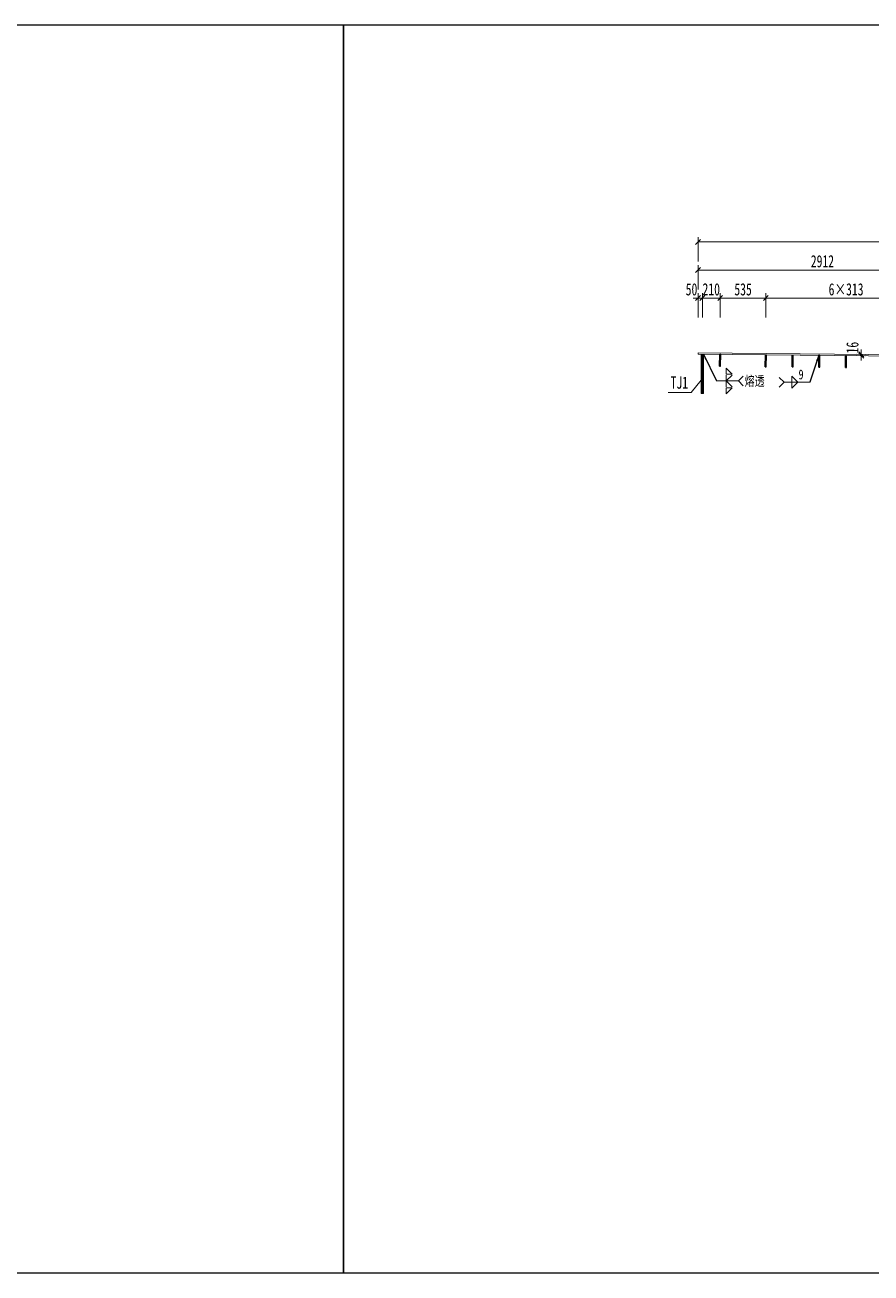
# Model space of a CAD drawing. Header units: millimetres. Extents: x 44597 to 300567, y -113054 to 73044.
# Drawn here: x 153835 to 163742, y -102091 to -87474 of the extents above; entities that cross this region are included whole.
import ezdxf
from ezdxf.enums import TextEntityAlignment as Align

# ---------------------------------------------------------------- set-up
doc = ezdxf.new("R2010")
doc.units = ezdxf.units.MM
doc.layers.get('Defpoints').update_dxf_attribs({"color": 8})
for name, color, linetype, lineweight in [('Dim', 4, 'Continuous', 15), ('文字', 7, 'Continuous', 15), ('细实线', 4, 'Continuous', 15), ('钢板粗线', 1, 'Continuous', 25), ('钢板细线', 6, 'Continuous', 15)]:
    doc.layers.add(name, color=color, linetype=linetype, lineweight=lineweight)
doc.layers.add('Text', color=4, linetype='Continuous')
doc.styles.add('111', font='', dxfattribs={"width": 0.7})
doc.styles.add('BM_Dim', font='', dxfattribs={"width": 0.85})
doc.styles.add('SMEDI', font='', dxfattribs={"width": 0.75})
doc.styles.get("Standard").update_dxf_attribs({"font": ''})
doc.styles.get('111').set_extended_font_data('仿宋_GB2312')
doc.styles.get('BM_Dim').set_extended_font_data('仿宋_GB2312')
doc.styles.get('SMEDI').set_extended_font_data('仿宋_GB2312')
doc.styles.get('Standard').set_extended_font_data('仿宋_GB2312')
doc.dimstyles.new('200', dxfattribs={"dimscale": 0, "dimtxt": 2.5, "dimasz": 1, "dimexe": 1, "dimexo": 1, "dimgap": 0.6, "dimtad": 1, "dimdec": 0, "dimdsep": 46, "dimtxsty": '111', "dimblk": 'OBLIQUE', "dimcen": 0, "dimclrd": 4, "dimclre": 4, "dimclrt": 4, "dimadec": 1, "dimazin": 2, "dimtfac": 1, "dimtdec": 0, "dimtix": 1, "dimtmove": 2, "dimatfit": 3, "dimfxl": 4, "dimfxlon": 1, "dimtolj": 1, "dimlwd": -1, "dimlwe": -1, "dimarcsym": 0})
doc.dimstyles.new('MSteel_1.0_1.0', dxfattribs={"dimtxt": 3, "dimasz": 1.2, "dimexe": 1, "dimexo": 1, "dimgap": 1, "dimtad": 3, "dimtoh": 1, "dimdec": 0, "dimzin": 0, "dimdsep": 46, "dimtxsty": 'Standard', "dimblk": 'ARCHTICK', "dimcen": 0.09, "dimclrd": 3, "dimclre": 3, "dimadec": 0, "dimazin": 0, "dimtfac": 1, "dimtdec": 4, "dimtofl": 0, "dimtmove": 0, "dimatfit": 3, "dimfxl": 1, "dimtolj": 1, "dimtzin": 0, "dimarcsym": 0})

# ---------------------------------------------------------------- blocks, each defined once
blk = doc.blocks.new('_Oblique')
at = {"color": 0, "linetype": 'ByBlock', "lineweight": -2}
blk.add_line((-0.5, -0.5), (0.5, 0.5), dxfattribs=at)
blk = doc.blocks.new('*D3169')
at = {"layer": 'Defpoints', "color": 0, "transparency": 16777216}
for p in [(164629, -90344), (161717, -90759), (164629, -91342)]:
    blk.add_point(p, dxfattribs=at)
at = {"layer": '细实线', "color": 4, "transparency": 16777216}
for p, q in [((161717, -90573), (161717, -90287)), ((164629, -90573), (164629, -90287)), ((161717, -90344), (164629, -90344))]:
    blk.add_line(p, q, dxfattribs=at)
at = {"layer": '细实线', "color": 4, "transparency": 16777216, "xscale": 57.14285714285715, "yscale": 57.14285714285715, "zscale": 57.14285714285715, "rotation": 180}
blk.add_blockref('_Oblique', (161717, -90344), dxfattribs=at)
at = {"layer": '细实线', "color": 4, "transparency": 16777216, "xscale": 57.14285714285715, "yscale": 57.14285714285715, "zscale": 57.14285714285715}
blk.add_blockref('_Oblique', (164629, -90344), dxfattribs=at)
at = {"layer": '细实线', "color": 4, "transparency": 16777216, "insert": (163173, -90242), "char_height": 142.9, "attachment_point": 5, "style": '111'}
blk.add_mtext('\\A1;2912', dxfattribs=at)
blk = doc.blocks.new('*D3171')
at = {"layer": 'Defpoints', "color": 0, "transparency": 16777216}
for p in [(161767, -90673), (161717, -91321), (161767, -91342)]:
    blk.add_point(p, dxfattribs=at)
at = {"layer": '细实线', "color": 4, "transparency": 16777216}
for p, q in [((161717, -90902), (161717, -90616)), ((161767, -90902), (161767, -90616)), ((161717, -90673), (161659, -90673)), ((161717, -90673), (161767, -90673)), ((161767, -90673), (161824, -90673))]:
    blk.add_line(p, q, dxfattribs=at)
at = {"layer": '细实线', "color": 4, "transparency": 16777216, "xscale": 57.14285714285715, "yscale": 57.14285714285715, "zscale": 57.14285714285715}
blk.add_blockref('_Oblique', (161717, -90673), dxfattribs=at)
at = {"layer": '细实线', "color": 4, "transparency": 16777216, "xscale": 57.14285714285715, "yscale": 57.14285714285715, "zscale": 57.14285714285715, "rotation": 180}
blk.add_blockref('_Oblique', (161767, -90673), dxfattribs=at)
at = {"layer": '细实线', "color": 4, "transparency": 16777216, "insert": (161640, -90571), "char_height": 142.9, "attachment_point": 5, "style": '111'}
blk.add_mtext('\\A1;50', dxfattribs=at)
blk = doc.blocks.new('*D3172')
at = {"layer": 'Defpoints', "color": 0, "transparency": 16777216}
for p in [(161767, -90673), (161767, -91333), (161976, -91331)]:
    blk.add_point(p, dxfattribs=at)
at = {"layer": '细实线', "color": 4, "transparency": 16777216}
for p, q in [((161767, -90902), (161767, -90616)), ((161976, -90902), (161976, -90616)), ((161767, -90673), (161709, -90673)), ((161976, -90673), (161767, -90673)), ((161976, -90673), (162033, -90673))]:
    blk.add_line(p, q, dxfattribs=at)
at = {"layer": '细实线', "color": 4, "transparency": 16777216, "xscale": 57.14285714285715, "yscale": 57.14285714285715, "zscale": 57.14285714285715}
blk.add_blockref('_Oblique', (161767, -90673), dxfattribs=at)
at = {"layer": '细实线', "color": 4, "transparency": 16777216, "xscale": 57.14285714285715, "yscale": 57.14285714285715, "zscale": 57.14285714285715, "rotation": 180}
blk.add_blockref('_Oblique', (161976, -90673), dxfattribs=at)
at = {"layer": '细实线', "color": 4, "transparency": 16777216, "insert": (161871, -90571), "char_height": 142.9, "attachment_point": 5, "style": '111'}
blk.add_mtext('\\A1;210', dxfattribs=at)
blk = doc.blocks.new('*D3176')
at = {"layer": 'Defpoints', "color": 0, "transparency": 16777216}
for p in [(173891, -90016), (161717, -90430), (173891, -91330)]:
    blk.add_point(p, dxfattribs=at)
at = {"layer": '细实线', "color": 4, "transparency": 16777216}
for p, q in [((161717, -90244), (161717, -89959)), ((161717, -90016), (173891, -90016)), ((173891, -90244), (173891, -89959))]:
    blk.add_line(p, q, dxfattribs=at)
at = {"layer": '细实线', "color": 4, "transparency": 16777216, "xscale": 57.14285714285715, "yscale": 57.14285714285715, "zscale": 57.14285714285715, "rotation": 180}
blk.add_blockref('_Oblique', (161717, -90016), dxfattribs=at)
at = {"layer": '细实线', "color": 4, "transparency": 16777216, "xscale": 57.14285714285715, "yscale": 57.14285714285715, "zscale": 57.14285714285715}
blk.add_blockref('_Oblique', (173891, -90016), dxfattribs=at)
at = {"layer": '细实线', "color": 4, "transparency": 16777216, "insert": (167804, -89915), "char_height": 142.9, "attachment_point": 5, "style": '111'}
blk.add_mtext('\\A1;12174', dxfattribs=at)
blk = doc.blocks.new('_ArchTick')
at = {"color": 0, "linetype": 'ByBlock', "const_width": 0.15}
blk.add_lwpolyline([(-0.5, -0.5), (0.5, 0.5)], dxfattribs=at)
blk = doc.blocks.new('全融透1')
at = {"layer": 'Dim'}
blk.add_line((0, 0), (4.48, 0), dxfattribs=at)
for points in [[(2, 2.65), (2, 1.41), (3.23, 1.41)], [(2, -2.65), (2, -1.41), (3.23, -1.41)]]:
    blk.add_lwpolyline(points, close=True, dxfattribs=at)
for points in [[(3.23, 1.21), (2, 0), (2, 1.21)], [(3.23, -1.21), (2, 0), (2, -1.21)], [(5.48, 1), (4.48, 0), (5.48, -1)]]:
    blk.add_lwpolyline(points, dxfattribs=at)
at = {"layer": 'Text', "style": 'SMEDI', "width": 0.75}
blk.add_text('熔透', height=2, dxfattribs=at).set_placement((5.77, 0), align=Align.MIDDLE_LEFT)
blk = doc.blocks.new('角焊缝1')
at = {"layer": 'Dim'}
blk.add_line((-3101.17, 370.22), (-3106.48, 370.22), dxfattribs=at)
blk.add_lwpolyline([(-3107.48, 369.22), (-3106.48, 370.22), (-3107.48, 371.22)], dxfattribs=at)
blk.add_lwpolyline([(-3104.91, 371.45), (-3104.91, 368.99), (-3103.68, 370.22)], close=True, dxfattribs=at)
blk = doc.blocks.new('12-140加劲 无过焊孔')
at = {"layer": 'Defpoints'}
blk.add_line((38947, 32077), (38947, 32217), dxfattribs=at)
at = {"layer": '钢板粗线', "color": 7}
for p, q in [((38941, 32077), (38941, 32217)), ((38941, 32217), (38953, 32217)), ((38953, 32077), (38953, 32217)), ((38941, 32077), (38953, 32077))]:
    blk.add_line(p, q, dxfattribs=at)
blk = doc.blocks.new('*D3190')
at = {"layer": 'Defpoints', "color": 0, "transparency": 16777216}
for p in [(163628, -91348), (163729, -91333), (163729, -91349)]:
    blk.add_point(p, dxfattribs=at)
at = {"layer": '细实线', "color": 4, "transparency": 16777216}
for p, q in [((163672, -91348), (163570, -91347)), ((163672, -91332), (163571, -91331)), ((163628, -91348), (163627, -91405)), ((163628, -91332), (163628, -91275)), ((163628, -91332), (163628, -91348))]:
    blk.add_line(p, q, dxfattribs=at)
at = {"layer": '细实线', "color": 4, "transparency": 16777216, "xscale": 57.1428571428572, "yscale": 57.1428571428572, "zscale": 57.1428571428572}
for p, rotation in [((163628, -91332), 269.4262908392901), ((163628, -91348), 89.42629083929008)]:
    blk.add_blockref('_Oblique', p, dxfattribs=dict(at, rotation=rotation))
at = {"layer": '细实线', "color": 4, "transparency": 16777216, "insert": (163525, -91253), "char_height": 142.9, "attachment_point": 5, "rotation": 89.4263, "style": '111'}
blk.add_mtext('\\A1;16', dxfattribs=at)
blk = doc.blocks.new('*D3192')
at = {"layer": 'Defpoints', "color": 0, "transparency": 16777216}
for p in [(161976, -90673), (161976, -91333), (162511, -91337)]:
    blk.add_point(p, dxfattribs=at)
at = {"layer": '细实线', "color": 4, "transparency": 16777216}
for p, q in [((161976, -90902), (161976, -90616)), ((162511, -90902), (162511, -90616)), ((162511, -90673), (161976, -90673))]:
    blk.add_line(p, q, dxfattribs=at)
at = {"layer": '细实线', "color": 4, "transparency": 16777216, "xscale": 57.14285714285715, "yscale": 57.14285714285715, "zscale": 57.14285714285715, "rotation": 180}
blk.add_blockref('_Oblique', (161976, -90673), dxfattribs=at)
at = {"layer": '细实线', "color": 4, "transparency": 16777216, "xscale": 57.14285714285715, "yscale": 57.14285714285715, "zscale": 57.14285714285715}
blk.add_blockref('_Oblique', (162511, -90673), dxfattribs=at)
at = {"layer": '细实线', "color": 4, "transparency": 16777216, "insert": (162244, -90571), "char_height": 142.9, "attachment_point": 5, "style": '111'}
blk.add_mtext('\\A1;535', dxfattribs=at)
blk = doc.blocks.new('*D3193')
at = {"layer": 'Defpoints', "color": 0, "transparency": 16777216}
for p in [(162511, -90673), (162511, -91333), (164389, -91356)]:
    blk.add_point(p, dxfattribs=at)
at = {"layer": '细实线', "color": 4, "transparency": 16777216}
for p, q in [((162511, -90902), (162511, -90616)), ((164389, -90902), (164389, -90616)), ((164389, -90673), (162511, -90673))]:
    blk.add_line(p, q, dxfattribs=at)
at = {"layer": '细实线', "color": 4, "transparency": 16777216, "xscale": 57.14285714285715, "yscale": 57.14285714285715, "zscale": 57.14285714285715, "rotation": 180}
blk.add_blockref('_Oblique', (162511, -90673), dxfattribs=at)
at = {"layer": '细实线', "color": 4, "transparency": 16777216, "xscale": 57.14285714285715, "yscale": 57.14285714285715, "zscale": 57.14285714285715}
blk.add_blockref('_Oblique', (164389, -90673), dxfattribs=at)
at = {"layer": '细实线', "color": 4, "transparency": 16777216, "insert": (163450, -90571), "char_height": 142.86, "attachment_point": 5, "style": '111'}
blk.add_mtext('\\A1;\\f仿宋_GB2312|b0|i0|c134|p49;6×313', dxfattribs=at)

msp = doc.modelspace()

# ---------------------------------------------------------------- linework, layer by layer
at = {"layer": 'Defpoints'}
msp.add_line((161766.6, -91329.3), (161766.6, -91789.3), dxfattribs=at)
for points in [[(135566.6, -87474.1), (157566.6, -87474.1), (157566.6, -102091.3), (135566.6, -102091.3)], [(157566.6, -87474.1), (179566.6, -87474.1), (179566.6, -102091.3), (157566.6, -102091.3)]]:
    msp.add_lwpolyline(points, close=True, dxfattribs=at)
at = {"layer": '细实线'}
for q in [(161754.6, -91632.7), (161368.5, -91780)]:
    msp.add_line((161637.3, -91780), q, dxfattribs=at)
at = {"layer": '钢板细线'}
for p, q in [((161716.6, -91328.8), (161716.6, -91312.8)), ((161754.6, -91329.2), (161754.6, -91789.3)), ((161778.6, -91329.5), (161778.6, -91789.3)), ((161754.6, -91789.3), (161778.6, -91789.3))]:
    msp.add_line(p, q, dxfattribs=at)
for points in [[(161716.6, -91312.8), (169691.1, -91392.7), (174529.1, -91320.1)], [(161716.6, -91328.8), (169691.1, -91408.7), (174529.1, -91336.1)]]:
    msp.add_lwpolyline(points, dxfattribs=at)

# ---------------------------------------------------------------- block references
at = {"layer": '细实线', "rotation": 359.4262908392987}
for p in [(122709, -123156.6), (123243.7, -123161.9), (123556.7, -123165.1), (123869.7, -123168.2), (124182.7, -123171.3)]:
    msp.add_blockref('12-140加劲 无过焊孔', p, dxfattribs=at)
at = {"layer": '细实线', "color": 8, "xscale": 57.1428571428572, "yscale": 57.1428571428572, "zscale": 57.1428571428572}
for name, p in [('全融透1', (161932.6, -91643.4)), ('角焊缝1', (340237.3, -112814.6))]:
    msp.add_blockref(name, p, dxfattribs=at)

# ---------------------------------------------------------------- texts
at = {"layer": 'Text', "style": 'SMEDI', "width": 0.75}
msp.add_text('9', height=114.3, dxfattribs=at).set_placement((162893.8, -91567), align=Align.MIDDLE_LEFT)
at = {"layer": '文字', "style": 'BM_Dim', "width": 0.7}
msp.add_text('TJ1', height=142.86, dxfattribs=at).set_placement((161497.8, -91776.9), align=Align.BOTTOM_CENTER)

# ---------------------------------------------------------------- dimensions: what is measured, and where the dimension line sits
at = {"layer": '细实线'}
for base, p1, p2, override, picture, middle in [((173891.0531, -90015.647), (161716.5956, -90430.0489), (173891.0531, -91329.6914), {"dimscale": 57.142857, "dimtxsty": '111', "dimblk": 'Oblique'}, '*D3176', (167803.8243, -89914.952)), ((164628.8, -90344.3), (161716.6, -90758.7), (164628.8, -91342), {"dimscale": 57.142857, "dimtxsty": '111', "dimblk": 'Oblique'}, '*D3169', (163172.7, -90242.1)), ((161766.6, -90673), (161976.2, -91331.4), (161766.6, -91333.3), {"dimscale": 57.142857, "dimblk": 'Oblique'}, '*D3172', (161871.4, -90570.8)), ((161976.2, -90673), (162510.9, -91336.8), (161976.2, -91333.3), {"dimscale": 57.142857, "dimblk": 'Oblique'}, '*D3192', (162243.6, -90570.8))]:
    dim = msp.add_linear_dim(base=base, p1=p1, p2=p2, dimstyle='200', override=override, dxfattribs=at)
    dim.commit()
    dim.dimension.update_dxf_attribs({"geometry": picture, "text_midpoint": middle})
dim = msp.add_linear_dim(base=(161766.6, -90673), p1=(161716.6, -91320.8), p2=(161766.6, -91342.5), dimstyle='200', override={"dimscale": 57.142857, "dimblk": 'Oblique'}, dxfattribs=at)
dim.commit()
dim.dimension.update_dxf_attribs({"geometry": '*D3171', "text_midpoint": (161640.3, -90570.8), "dimtype": 160})
dim = msp.add_linear_dim(base=(162510.9, -90673), p1=(164388.9, -91355.6), p2=(162510.9, -91333.3), text='\\f仿宋_GB2312|b0|i0|c134|p49;6×313', dimstyle='200', override={"dimscale": 57.142857, "dimtxsty": '111', "dimblk": 'Oblique'}, dxfattribs=at)
dim.commit()
dim.dimension.update_dxf_attribs({"geometry": '*D3193', "text_midpoint": (163449.9, -90570.8)})
dim = msp.add_linear_dim(base=(163627.6, -91348), p1=(163729, -91333), p2=(163728.8, -91349), angle=269.42629, dimstyle='200', override={"dimscale": 57.142857}, dxfattribs=at)
dim.commit()
dim.dimension.update_dxf_attribs({"geometry": '*D3190', "text_midpoint": (163525.5, -91253), "dimtype": 161})

# ---------------------------------------------------------------- leaders
at = {"layer": 'Dim'}
for points in [[(161778.6, -91329.5), (161932.6, -91643.4)], [(163130.9, -91343), (163027.3, -91659)]]:
    msp.add_leader(points, dimstyle='MSteel_1.0_1.0', override={"dimscale": 57.142857, "dimclrd": 256}, dxfattribs=at)

doc.saveas('drawing.dxf')
